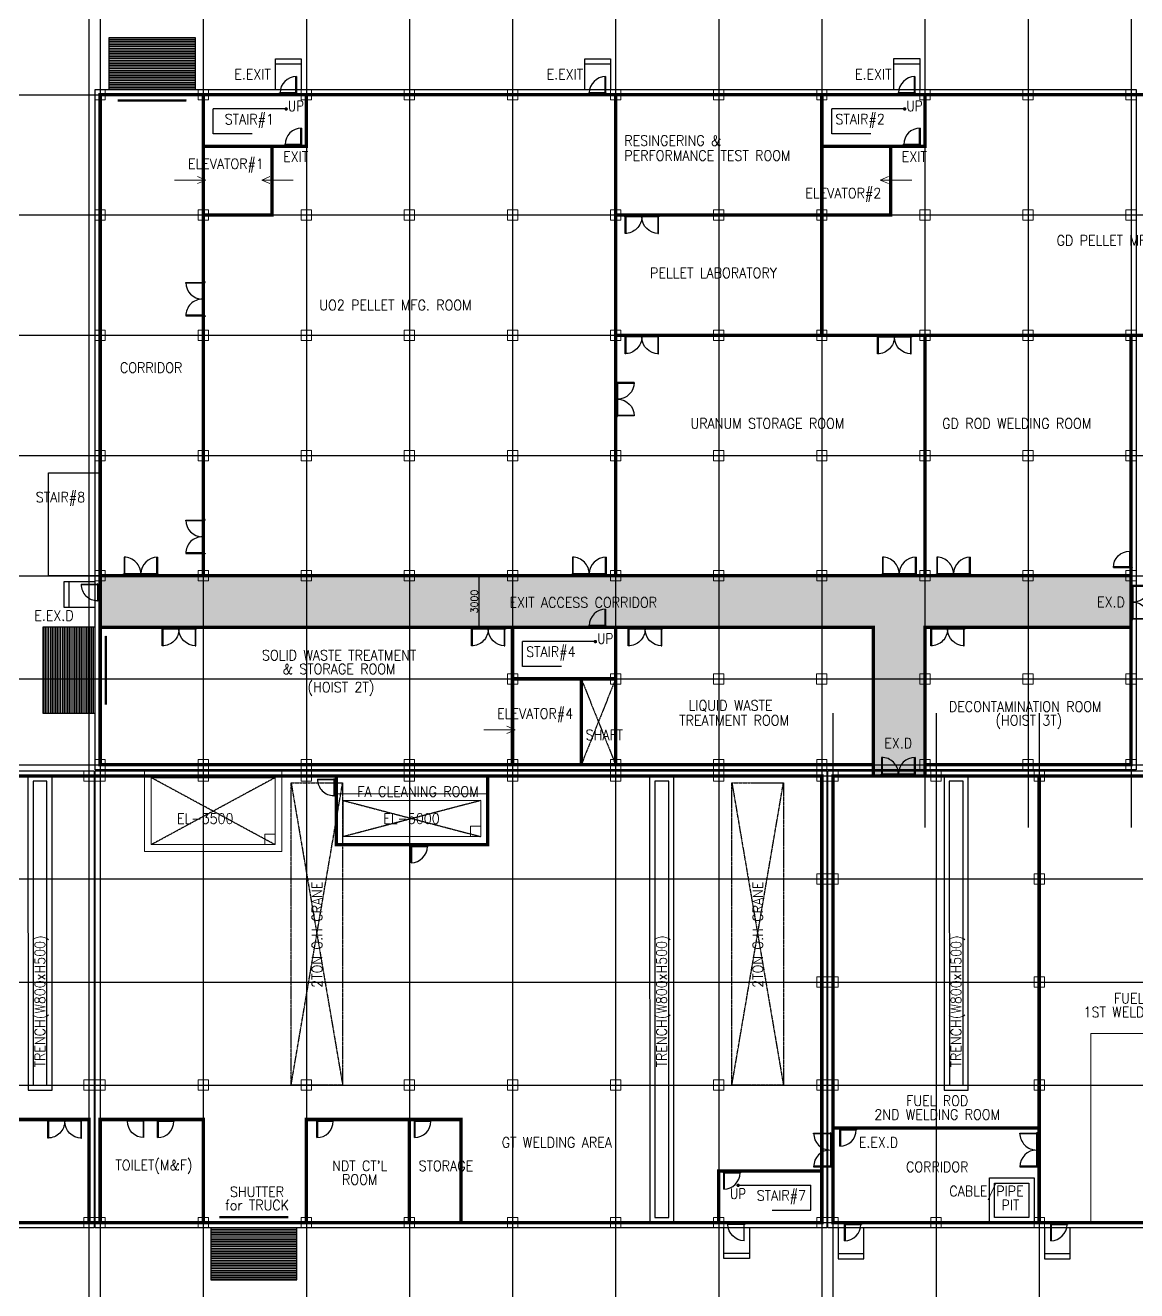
# Model space of a CAD drawing. Header units: millimetres. Extents: x -232466 to 860779, y -177975 to 311634.
# Drawn here: x 701413 to 766094, y 200097 to 273753 of the extents above; entities that cross this region are included whole.
import ezdxf
from ezdxf.enums import TextEntityAlignment as Align

# ---------------------------------------------------------------- set-up
doc = ezdxf.new("R2010")
doc.units = ezdxf.units.MM
for name, pattern in [('AXES', [50.8, 31.75, -6.35, 6.35, -6.35]), ('CENTER', [2, 1.25, -0.25, 0.25, -0.25]), ('HID', [2.3, 1.5, -0.8]), ('PHANTOMX2', [5, 2.5, -0.5, 0.5, -0.5, 0.5, -0.5])]:
    doc.linetypes.add(name, pattern=pattern)
for name, color, linetype, lineweight in [('0 외형선', 3, 'Continuous', 25), ('COLUMN', 2, 'Continuous', 9), ('TEXT', 7, 'Continuous', 15), ('TOILET', 4, 'Continuous', 9), ('WALL', 7, 'Continuous', 9), ('WALL_300', 7, 'Continuous', 9)]:
    doc.layers.add(name, color=color, linetype=linetype, lineweight=lineweight)
for name, color, linetype in [('4ELE', 4, 'Continuous'), ('Center Line', 1, 'CENTER'), ('dim', 7, 'Continuous'), ('DOOR', 4, 'Continuous'), ('FENCE', 4, 'FENCELINE4'), ('G', 3, 'Continuous'), ('hat', 8, 'Continuous'), ('LED', 7, 'Continuous'), ('stair', 4, 'Continuous')]:
    doc.layers.add(name, color=color, linetype=linetype)
doc.styles.add('RomanS', font='romans.shx')
doc.linetypes.add('FENCELINE4', pattern='A,10,-1.5,["X",Standard,S=1.5,R=0,X=-0.5,Y=-0.8],-1.5', length=13)
doc.dimstyles.new('HYUNDAI', dxfattribs={"dimscale": 120, "dimtxt": 3, "dimasz": 3, "dimexe": 1, "dimexo": 2, "dimgap": 1, "dimtad": 1, "dimdec": 0, "dimdsep": 46, "dimtxsty": 'RomanS', "dimcen": 0, "dimclrd": 256, "dimclre": 256, "dimclrt": 3, "dimadec": 0, "dimazin": 0, "dimtfac": 1, "dimtdec": 0, "dimtix": 1, "dimtmove": 2, "dimatfit": 3, "dimfxl": 1, "dimtvp": 1, "dimtolj": 1, "dimarcsym": 0})

# ---------------------------------------------------------------- blocks, each defined once
blk = doc.blocks.new('column600')
at = {"layer": 'COLUMN', "linetype": 'Continuous'}
blk.add_lwpolyline([(-300, -300), (300, -300), (300, 300), (-300, 300)], close=True, dxfattribs=at)
blk = doc.blocks.new('SD1')
at = {"color": 8}
for p, q in [((-55, 200), (-975, 200)), ((-955, 155), (-45, 155))]:
    blk.add_line(p, q, dxfattribs=at)
for points in [[(-25, 1150), (-25, 200), (-55, 200), (-55, 1150)], [(-1000, 180), (-1000, 200), (-975, 200), (-975, 155), (-955, 155), (-955, 95), (-975, 50), (-1000, 50), (-1000, 70)], [(0, 180), (0, 200), (-25, 200), (-25, 155), (-45, 155), (-45, 95), (-25, 50), (0, 50), (0, 70)]]:
    blk.add_lwpolyline(points)
blk.add_arc((-25, 200), 950, 90, 180)
blk = doc.blocks.new('D2000')
at = {"color": 8}
for p, q in [((-45, -45), (-45, -1955)), ((0, -1935), (0, -65))]:
    blk.add_line(p, q, dxfattribs=at)
for points in [[(-25, 0), (0, 0), (0, -25), (-45, -25), (-45, -45), (-105, -45), (-150, -25), (-150, 0), (-130, 0)], [(975, -25), (0, -25), (0, -65), (975, -65), (975, -25)], [(-25, -2000), (0, -2000), (0, -1975), (-45, -1975), (-45, -1955), (-105, -1955), (-150, -1975), (-150, -2000), (-130, -2000)], [(975, -1975), (0, -1975), (0, -1935), (975, -1935), (975, -1975)]]:
    blk.add_lwpolyline(points)
at = {"ltscale": 0.2}
for centre, start, end in [((0, -25), 270, 0), ((0, -1975), 0, 90)]:
    blk.add_arc(centre, 975, start, end, dxfattribs=at)
blk = doc.blocks.new('_ArchTick')
at = {"color": 0, "linetype": 'ByBlock', "const_width": 0.15}
blk.add_lwpolyline([(-0.5, -0.5), (0.5, 0.5)], dxfattribs=at)
blk = doc.blocks.new('*D381')
at = {"layer": 'Defpoints', "color": 0}
for p in [(727825, 241711), (728439, 241711), (728439, 238712)]:
    blk.add_point(p, dxfattribs=at)
at = {"layer": 'dim', "lineweight": -2}
for p, q in [((728279, 241711), (727745, 241711)), ((727825, 238712), (727825, 241711)), ((728279, 238712), (727745, 238712))]:
    blk.add_line(p, q, dxfattribs=at)
at = {"layer": 'dim', "lineweight": -2, "xscale": 160, "yscale": 160, "zscale": 160}
for p, rotation in [((727825, 241711), 90), ((727825, 238712), 270)]:
    blk.add_blockref('_ArchTick', p, dxfattribs=dict(at, rotation=rotation))
at = {"layer": 'dim', "color": 0, "insert": (727545, 240211), "char_height": 400, "attachment_point": 5, "rotation": 90, "style": 'RomanS', "bg_fill": 3, "box_fill_scale": 1.1, "bg_fill_color": 257, "bg_fill_transparency": 0}
blk.add_mtext('\\A1;3000', dxfattribs=at)

msp = doc.modelspace()

# ---------------------------------------------------------------- hatches: boundary and pattern name
at = {"layer": 'hat'}
h = msp.add_hatch(dxfattribs=at)
h.set_pattern_fill('_USER', color=256, scale=100, style=0, pattern_type=0)
h.set_pattern_definition([(0, (670589.93, 210530.99), (0, 100), [])])
h.paths.add_polyline_path([(711299.3, 273051.3), (711299.3, 270011.3), (706299.3, 270011.3), (706299.3, 273051.3)])
h = msp.add_hatch(dxfattribs=at)
h.set_pattern_fill('_USER', color=256, scale=100, angle=270, style=0, pattern_type=0)
h.set_pattern_definition([(270, (658489.06, 274421.46), (100, -2e-14), [])])
h.paths.add_polyline_path([(702429.3, 233712.1), (705469.3, 233712.1), (705469.3, 238712.1), (702429.3, 238712.1)])
h = msp.add_hatch(dxfattribs=at)
h.set_pattern_fill('_USER', color=256, scale=100, style=0, pattern_type=0)
h.set_pattern_definition([(0, (676509.93, 156780.99), (0, 100), [])])
h.paths.add_polyline_path([(717219.3, 200721.3), (717219.3, 203761.3), (712219.3, 203761.3), (712219.3, 200721.3)])

# ---------------------------------------------------------------- linework, layer by layer
for p, q in [((716593.3, 268882.4), (712354.1, 268882.4)), ((712354.1, 267437.4), (712354.1, 268882.4)), ((752593.4, 268884), (748354.2, 268884)), ((748354.2, 267439), (748354.2, 268884)), ((714613.3, 267437.4), (712354.1, 267437.4)), ((750613.4, 267439), (748354.2, 267439)), ((734593.2, 237881.6), (730354, 237881.6)), ((730354, 236436.6), (730354, 237881.6)), ((732613.2, 236436.6), (730354, 236436.6)), ((742897.1, 206232.4), (747136.3, 206232.4)), ((747136.3, 204787.4), (747136.3, 206232.4)), ((744877.1, 204787.4), (747136.3, 204787.4))]:
    msp.add_line(p, q)
at = {"color": 4, "linetype": 'PHANTOMX2'}
for p, q in [((716882.1, 212062.1, -1), (719882.1, 229662.1)), ((716882.1, 229662.1), (719882.1, 212062.1)), ((742535.1, 212062.1, -1), (745535.1, 229662.1)), ((742535.1, 229662.1), (745535.1, 212062.1))]:
    msp.add_line(p, q, dxfattribs=at)
at = {"linetype": 'Continuous'}
msp.add_lwpolyline([(705469.3, 270011.3), (766069.3, 270011.3), (766069.3, 230411.3), (705469.3, 230411.3)], close=True, dxfattribs=at)
for points in [[(714613.3, 267437.4, 0, 160, 0), (714133.3, 267437.4, 0, 0, 0), (714613.3, 267437.4, 0, 0, 0)], [(750613.4, 267439, 0, 160, 0), (750133.4, 267439, 0, 0, 0), (750613.4, 267439, 0, 0, 0)], [(732613.2, 236436.6, 0, 160, 0), (732133.2, 236436.6, 0, 0, 0), (732613.2, 236436.6, 0, 0, 0)], [(744877.1, 204787.4, 0, 160, 0), (745357.1, 204787.4, 0, 0, 0), (744877.1, 204787.4, 0, 0, 0)]]:
    msp.add_lwpolyline(points, format="xyseb")
for points in [[(665819.3, 230361.3), (705419.3, 230361.3), (705419.3, 203761.3), (665819.3, 203761.3)], [(702974.9, 230061.3), (701565.5, 230061.3), (701575.1, 211762.1), (702974.9, 211762.1)], [(705469.3, 230361.3), (748069.3, 230361.3), (748069.3, 203761.3), (705469.3, 203761.3)], [(739156, 230061.3), (737746.6, 230061.3), (737756.1, 204061.3), (739156, 204061.3)], [(748119.3, 230361.3), (806719.3, 230361.3), (806719.3, 203761.3), (748119.3, 203761.3)], [(756295, 230061.3), (754885.6, 230061.3), (754895.2, 211762.1), (756295, 211762.1)], [(702674.9, 229761.3), (701865.7, 229761.3), (701874.9, 212062.1), (702674.9, 212062.1)], [(738856, 229761.3), (738046.7, 229761.3), (738056, 204361.3), (738856, 204361.3)], [(755995, 229761.3), (755185.8, 229761.3), (755195, 212062.1), (755995, 212062.1)], [(757519.3, 206662.5), (760119.3, 206662.5), (760119.3, 204062.5), (757519.4, 204062)], [(757819.3, 206362.5), (759819.3, 206362.5), (759819.3, 204362.5), (757819.4, 204362.1)]]:
    msp.add_lwpolyline(points, close=True)
at = {"color": 4, "linetype": 'PHANTOMX2'}
for points in [[(716882.1, 229662.1), (719882.1, 229662.1), (719882.1, 212062.1), (716882.1, 212062.1)], [(742535.1, 229662.1), (745535.1, 229662.1), (745535.1, 212062.1), (742535.1, 212062.1)]]:
    msp.add_lwpolyline(points, close=True, dxfattribs=at)
at = {"layer": '0 외형선', "linetype": 'Continuous', "const_width": 200}
for points in [[(705769.4, 269712.1), (711769.4, 269712.1), (711769.3, 241712.1), (705769.3, 241711.3)], [(711769.4, 269712.1), (717769.4, 269712.1), (717769.4, 266712.1), (711769.4, 266712.1)], [(735769.4, 269712.1), (747769.5, 269713.7), (747769.4, 262713.7), (735769.4, 262712.9)], [(747769.4, 269713.7), (778419.4, 269712.1), (778419.3, 255711.3), (747769.5, 255713.7)], [(747769.5, 269713.7), (753769.5, 269713.7), (753769.5, 266713.7), (747769.5, 266713.7)], [(711769.4, 266712.1), (715769.4, 266712.1), (715769.4, 262711.9), (711769.4, 262711.9)], [(747769.5, 266714.5), (751769.5, 266714.5), (751769.5, 262714.3), (747769.5, 262714.3)], [(735769.5, 262712.9), (747769.5, 262712.9), (747769.5, 255713.7), (735769.5, 255713.7)], [(735769.3, 255711.3), (753769.4, 255711.3), (753769.4, 241712.1), (735769.3, 241712.1)], [(753769.3, 255711.3), (765769.3, 255711.3), (765769.3, 241711.3), (753769.3, 241712.1)], [(705769.3, 238712.1), (729769.4, 238712.1), (729769.3, 230711.3), (705769.3, 230711.3)], [(729769.3, 238711.3), (735769.3, 238711.3), (735769.3, 235711.3), (729769.3, 235711.3)], [(735769.4, 238712.1), (750769.4, 238712.1), (750769.4, 230712.1), (735767.7, 230712.1)], [(753767.7, 238712.1), (765769.3, 238712.1), (765767.6, 230711.3), (753769.3, 230711.3)], [(729770.2, 235711.3), (733769.3, 235711.3), (733769.3, 230711.9), (729769.3, 230711.9)], [(733769.3, 235711.3), (735767.6, 235711.3), (735769.3, 230711.3), (733769.3, 230712.1)], [(666119.3, 204061.3), (680119.4, 204062.1), (705119.3, 204061.3), (747769.3, 204061.3), (747769.4, 230062.1), (666119.3, 230061.3)], [(719519.9, 230062.1), (728321.1, 230062.1), (728319.9, 226062.1), (719519.9, 226062.1)], [(748419.3, 230061.3), (760419.3, 230062.1), (760419.4, 209562.1), (748419.4, 209562.1)], [(760419.3, 230061.3), (778419.4, 230062.1), (778419.4, 204062.1), (760419.3, 204062.1)], [(693119.4, 210062.1), (705119.4, 210062.1), (705119.4, 204062.1), (693119.3, 204061.3)], [(705769.4, 210062.1), (711769.4, 210062.1), (711769.3, 204061.3), (705769.3, 204061.3)], [(717769.3, 210062.1), (723769.3, 210062.1), (723769.3, 204061.3), (717769.3, 204061.3)], [(723769.3, 210062.1), (726769.4, 210062.1), (726769.4, 204062.1), (723769.3, 204062.1)], [(748419.4, 209562.1), (760419.3, 209562.1), (760419.3, 204062.1), (748419.3, 204061.3)], [(741769.4, 207062.9), (747769.4, 207062.9), (747769.4, 204062.9), (741769.4, 204062.9)]]:
    msp.add_lwpolyline(points, close=True, dxfattribs=at)
for points in [[(711769.3, 262711.3), (711769.3, 269710.5), (735769.4, 269710.5), (735769.4, 262711.3)], [(711769.3, 262712.1), (715769.4, 262711.9)]]:
    msp.add_lwpolyline(points, dxfattribs=at)
at = {"layer": '0 외형선'}
msp.add_lwpolyline([(702769.6, 241710.3), (702769.6, 247710.3), (705769.6, 247710.3), (705769.6, 241710.3)], close=True, dxfattribs=at)
at = {"layer": '4ELE'}
for p, q in [((715969.3, 271511.3), (717469.3, 271511.3)), ((733969.3, 271511.3), (735469.3, 271511.3)), ((751969.4, 271512.9), (753469.4, 271512.9)), ((703969.3, 239872.1), (703969.3, 241372.1)), ((743569.4, 202262.9), (742069.4, 202262.9)), ((748719.3, 202261.3), (750219.3, 202261.3)), ((760719.3, 202261.3), (762219.3, 202261.3))]:
    msp.add_line(p, q, dxfattribs=at)
for points in [[(715969.3, 270011.3), (715969.3, 271811.3), (717469.3, 271811.3), (717469.3, 270011.3)], [(733969.3, 270011.3), (733969.3, 271811.3), (735469.3, 271811.3), (735469.3, 270011.3)], [(751969.4, 270012.9), (751969.4, 271812.9), (753469.4, 271812.9), (753469.4, 270012.9)], [(705469.3, 239872.1), (703669.3, 239872.1), (703669.3, 241372.1), (705469.3, 241372.1)], [(743569.4, 203762.9), (743569.4, 201962.9), (742069.4, 201962.9), (742069.4, 203762.9)], [(748719.3, 203761.3), (748719.3, 201961.3), (750219.3, 201961.3), (750219.3, 203761.3)], [(760719.3, 203761.3), (760719.3, 201961.3), (762219.3, 201961.3), (762219.3, 203761.3)]]:
    msp.add_lwpolyline(points, dxfattribs=at)
at = {"layer": 'Center Line', "linetype": 'AXES'}
for p, q in [((705119.4, 277297.7), (705119.4, 194123.5)), ((705769.4, 277297.7), (705769.4, 194123.5)), ((711769.4, 277297.7), (711769.4, 194123.5)), ((717769.4, 277297.7), (717769.4, 194123.5)), ((723769.4, 277297.7), (723769.4, 194123.5)), ((729769.4, 277297.7), (729769.4, 194123.5)), ((735769.4, 277297.7), (735769.4, 194123.5)), ((741769.4, 277297.7), (741769.4, 194123.5)), ((747769.4, 277297.7), (747769.4, 194123.5)), ((753769.4, 277297.7), (753769.4, 227062.1)), ((759769.4, 277297.7), (759769.4, 227062.1)), ((765769.4, 277297.7), (765769.4, 227062.1)), ((654698, 269712.1), (810419.4, 269712.1)), ((654698, 262712.1), (810419.4, 262712.1)), ((654698, 255712.1), (810419.4, 255712.1)), ((654698, 248712.1), (810419.4, 248712.1)), ((654698, 241712.1), (810419.4, 241712.1)), ((654698, 235712.1), (810419.4, 235712.1)), ((735769.3, 235711.3), (733769.3, 230712.1)), ((733769.3, 235711.3), (735767.7, 230712.1)), ((748419.4, 233712.1), (748419.4, 194123.5)), ((754419.4, 233712.1), (754419.4, 194123.5)), ((760419.4, 233712.1), (760419.4, 194123.5)), ((654698, 230712.1), (810419.4, 230712.1)), ((654698, 230062.1), (810419.4, 230062.1)), ((715944.9, 229958.8), (708745, 226061.3)), ((715944.9, 226061.3), (708745, 229958.8)), ((727919.9, 228628.2), (719919.9, 226528.2)), ((719919.9, 228628.2), (727919.9, 226528.2)), ((654698, 224062.1), (810419.4, 224062.1)), ((654698, 218062.1), (810419.4, 218062.1)), ((654698, 212062.1), (810419.4, 212062.1)), ((654698, 204062.1), (810419.4, 204062.1))]:
    msp.add_line(p, q, dxfattribs=at)
at = {"layer": 'COLUMN'}
for p, q in [((710089.4, 264744.7), (711915.5, 264744.7)), ((711915.5, 264744.7), (711440.7, 264951.7)), ((711915.5, 264744.7), (711440.7, 264537.7)), ((715173.8, 264745.5, 0.1), (715648.6, 264952.5, 0.1)), ((716999.9, 264745.5, 0.1), (715173.8, 264745.5, 0.1)), ((715173.8, 264745.5, 0.1), (715648.6, 264538.5, 0.1)), ((751174, 264747.1, 0.1), (751648.7, 264954.1, 0.1)), ((753000, 264747.1, 0.1), (751174, 264747.1, 0.1)), ((751174, 264747.1, 0.1), (751648.7, 264540.1, 0.1)), ((729915.4, 232744.7), (729440.6, 232951.7)), ((728089.3, 232744.7), (729915.4, 232744.7)), ((729915.4, 232744.7), (729440.6, 232537.7))]:
    msp.add_line(p, q, dxfattribs=at)
at = {"layer": 'DOOR', "linetype": 'HID'}
for p, q in [((706799.3, 269415.3), (710799.3, 269415.3)), ((706799.3, 269365.3), (710799.3, 269365.3)), ((706065.3, 238212.1), (706065.3, 234212.1)), ((706115.3, 238212.1), (706115.3, 234212.1)), ((712719.3, 204407.2), (716719.3, 204407.2)), ((712719.3, 204357.3), (716719.3, 204357.3))]:
    msp.add_line(p, q, dxfattribs=at)
at = {"layer": 'FENCE', "linetype": 'FENCELINE4', "lineweight": 0}
msp.add_lwpolyline([(778119.3, 217761.3), (772119.3, 217761.3), (772119.3, 215062.1), (763419.4, 215062.1), (763419.4, 204062.1)], dxfattribs=at)
at = {"layer": 'LED', "const_width": 100}
for points in [[(716581.8, 268931, -1), (716604.7, 268833.7, -1)], [(752582, 268932.7, -1), (752604.8, 268835.3, -1)], [(734581.8, 237930.2, -1), (734604.6, 237832.9, -1)], [(742908.6, 206281, 1), (742885.7, 206183.7, 1)]]:
    msp.add_lwpolyline(points, format="xyb", close=True, dxfattribs=at)
at = {"layer": 'stair'}
for points in [[(706299.3, 270011.3), (706299.3, 273051.3), (711299.3, 273051.3), (711299.3, 270011.3)], [(705469.3, 238712.1), (702429.3, 238712.1), (702429.3, 233712.1), (705469.3, 233712.1)], [(712219.3, 203761.3), (712219.3, 200721.3), (717219.3, 200721.3), (717219.3, 203761.3)]]:
    msp.add_lwpolyline(points, dxfattribs=at)
at = {"layer": 'TOILET'}
for points in [[(727919.9, 227128.2), (727319.9, 227128.2), (727319.9, 226528.2), (727919.9, 226528.2), (727919.9, 227128.2)], [(715944.9, 226661.3), (715344.9, 226661.3), (715344.9, 226061.3), (715944.9, 226061.3), (715944.9, 226661.3)]]:
    msp.add_lwpolyline(points, dxfattribs=at)
at = {"layer": 'WALL_300', "color": 2}
for points in [[(708345, 230358.8), (716344.9, 230358.8), (716344.9, 225661.3), (708345, 225661.3)], [(708745, 229958.8), (715944.9, 229958.8), (715944.9, 226061.3), (708745, 226061.3)], [(719519.9, 229028.2), (728319.9, 229028.2), (728319.9, 226128.2), (719519.9, 226128.2)], [(719919.9, 228628.2), (727919.9, 228628.2), (727919.9, 226528.2), (719919.9, 226528.2)]]:
    msp.add_lwpolyline(points, close=True, dxfattribs=at)

# ---------------------------------------------------------------- block references
at = {"layer": 'COLUMN', "linetype": 'Continuous'}
for p in [(705769.3, 269711.3), (711769.3, 269711.3), (717769.3, 269711.3), (723769.3, 269711.3), (729769.3, 269711.3), (735769.3, 269711.3), (741769.3, 269711.3), (747769.3, 269711.3), (753769.3, 269711.3), (759769.3, 269711.3), (765769.3, 269711.3), (705769.3, 262711.3), (711769.3, 262711.3), (717769.3, 262711.3), (723769.3, 262711.3), (729769.3, 262711.3), (735769.3, 262711.3), (741769.3, 262711.3), (747769.3, 262711.3), (753769.3, 262711.3), (759769.3, 262711.3), (765769.3, 262711.3), (705769.3, 255711.3), (711769.3, 255711.3), (717769.3, 255711.3), (723769.3, 255711.3), (729769.3, 255711.3), (735769.3, 255711.3), (741769.3, 255711.3), (747769.3, 255711.3), (753769.3, 255711.3), (759769.3, 255711.3), (765769.3, 255711.3), (705769.3, 248711.3), (711769.3, 248711.3), (717769.3, 248711.3), (723769.3, 248711.3), (729769.3, 248711.3), (735769.3, 248711.3), (741769.3, 248711.3), (747769.3, 248711.3), (753769.3, 248711.3), (759769.3, 248711.3), (765769.3, 248711.3), (705769.3, 241711.3), (711769.3, 241711.3), (717769.3, 241711.3), (723769.3, 241711.3), (729769.3, 241711.3), (735769.3, 241711.3), (741769.3, 241711.3), (747769.3, 241711.3), (753769.3, 241711.3), (759769.3, 241711.3), (765769.3, 241711.3), (729769.3, 235710.5), (735766.8, 235706.2), (741766.8, 235706.2), (747768.5, 235710.5), (753768.5, 235711.3), (759768.5, 235711.3), (765767.8, 235710.5), (705769.3, 230711.3), (711769.3, 230711.3), (717769.3, 230711.3), (723769.3, 230711.3), (729769.3, 230711.3), (735769.3, 230711.3), (741769.3, 230711.3), (747769.3, 230711.3), (753769.3, 230711.3), (759769.3, 230711.3), (765769.3, 230711.3), (705119.3, 230061.3), (705769.3, 230061.3), (711769.3, 230061.3), (717769.3, 230061.3), (723769.3, 230061.3), (729769.3, 230061.3), (735769.3, 230061.3), (741769.3, 230061.3), (747769.3, 230061.3), (748419.3, 230061.3), (754419.3, 230061.3), (760419.3, 230061.3), (747769.3, 224061.3), (748419.3, 224061.3), (760419.3, 224061.3), (747769.3, 218061.3), (748419.3, 218061.3), (760419.3, 218061.3), (705119.3, 212061.3), (705769.3, 212061.3), (711769.3, 212061.3), (717769.3, 212061.3), (723769.3, 212061.3), (729769.3, 212061.3), (735769.3, 212061.3), (741769.3, 212061.3), (747769.3, 212061.3), (748419.3, 212061.3), (760419.3, 212061.3), (705119.3, 204061.3), (705769.3, 204061.3), (711769.3, 204061.3), (717769.3, 204061.3), (723769.3, 204061.3), (729769.3, 204061.3), (735769.3, 204061.3), (741769.3, 204061.3), (747769.3, 204061.3), (748419.3, 204061.3), (754419.3, 204061.3), (760419.3, 204061.3)]:
    msp.add_blockref('column600', p, dxfattribs=at)
at = {"layer": 'DOOR'}
for p in [(717212.7, 269617.1), (735212.7, 269617.1), (753212.8, 269618.7), (717512.7, 266617.1), (753512.8, 266618.7), (735212.6, 238616.3)]:
    msp.add_blockref('SD1', p, dxfattribs=at)
at = {"layer": 'DOOR', "xscale": -1}
for name, p, rotation in [('D2000', (736290.6, 262611.1), 89.99999999999959), ('D2000', (736290.6, 255611.1), 89.99999999999959), ('D2000', (750990.4, 255608.7), 89.99999999999962), ('D2000', (735877.1, 250987.9), 179.9999999999999), ('SD1', (765886.7, 242167.6), 89.99999999999967), ('D2000', (765877.2, 239167.9), 179.9999999999999), ('D2000', (709356.9, 238608.7), 89.99999999999966), ('D2000', (727354.4, 238608.7), 89.99999999999966), ('D2000', (736482.1, 238608.7), 89.99999999999966), ('D2000', (754084.4, 238608.7), 89.9999999999997), ('D2000', (702706.9, 209958.8), 89.99999999999964), ('SD1', (708333.9, 210157.1), 180), ('SD1', (743281.6, 204157.1), 180)]:
    msp.add_blockref(name, p, dxfattribs=dict(at, rotation=rotation))
at = {"layer": 'DOOR'}
for name, p, rotation in [('D2000', (711724.4, 256812.3), 180), ('D2000', (711724.4, 242982.3), 180), ('D2000', (707136.8, 241815.5), 90.00000000000033), ('D2000', (733236.8, 241815.5), 90.00000000000033), ('D2000', (751276.8, 241815.5), 90.00000000000033), ('D2000', (754436.8, 241815.5), 90.00000000000033), ('SD1', (705814.3, 241238.7), 89.99999999999999), ('D2000', (751226.2, 230166.3), 90.00000000000033), ('SD1', (719564.8, 229889.5), 89.99999999999999), ('SD1', (723839.8, 226157.1), 180), ('SD1', (709087.4, 210157.1), 180), ('SD1', (718357.4, 210157.1), 180), ('SD1', (724037.5, 210157.6), 180), ('D2000', (748269.3, 207286.3), 180.0000000000001), ('SD1', (748792.8, 209657.1), 180), ('D2000', (760269.3, 207286.3), 180.0000000000002), ('SD1', (742035.1, 207157.1), 180), ('SD1', (749069, 204155.5), 180), ('SD1', (761069, 204155.5), 180)]:
    msp.add_blockref(name, p, dxfattribs=dict(at, rotation=rotation))

# ---------------------------------------------------------------- texts
at = {"style": 'RomanS', "width": 0.9}
for p in [(718692.6, 220818.8), (744345.6, 220818.8)]:
    msp.add_text('2TON O.H CRANE', height=600, rotation=90, dxfattribs=at).set_placement(p, align=Align.CENTER)
at = {"layer": 'G', "color": 3, "style": 'RomanS', "width": 0.9}
for s, p in [('STAIR#1', (714454.2, 268245)), ('STAIR#2', (749997.9, 268246.6)), ('ELEVATOR#1', (713086.7, 265647.2)), ('ELEVATOR#2', (749016.8, 263939.6)), ('UO2 PELLET MFG. ROOM', (722955.9, 257467.6)), ('CORRIDOR', (708735.4, 253825)), ('STAIR#8', (703457.8, 246244.2)), ('SOLID WASTE TREATMENT', (719675.4, 237085)), ('STAIR#4', (731997.7, 237244.2)), ('& STORAGE ROOM', (719675.4, 236285)), ('(HOIST 2T)', (719781.8, 235185)), ('LIQUID WASTE', (742456.1, 234136.9)), ('DECONTAMINATION ROOM', (759607.8, 234094.2)), ('ELEVATOR#4', (731085, 233648)), ('TREATMENT ROOM', (742666.1, 233296.9)), ('(HOIST 3T)', (759817.8, 233254.2)), ('SHAFT', (735110.5, 232449.5)), ('FA CLEANING ROOM', (724269.5, 229147.9)), ('FUEL ROD', (766578.8, 217117.4)), ('1ST WELDING ROOM', (766578.8, 216317.4)), ('FUEL ROD', (754486.1, 211150.4)), ('2ND WELDING ROOM', (754486.1, 210350.4)), ('TOILET(M&F)', (708902.7, 207365)), ("NDT CT'L", (720876.5, 207365)), ('STORAGE', (725890.7, 207363.3)), ('CORRIDOR', (754486.1, 207300.2)), ('ROOM', (720876.5, 206565)), ('STAIR#7', (745415.2, 205595))]:
    msp.add_text(s, height=600, dxfattribs=at).set_placement(p, align=Align.MIDDLE)
for s, p in [('RESINGERING & ', (736273.4, 266741.4)), ('PERFORMANCE TEST ROOM', (736273.4, 265871.4)), ('GD PELLET MFG. ROOM', (761433.8, 260929.8)), ('PELLET LABORATORY', (737773.4, 259041.4)), ('URANUM STORAGE ROOM', (740123.2, 250279.8)), ('GD ROD WELDING ROOM', (754773.2, 250279.8))]:
    msp.add_text(s, height=600, dxfattribs=at).set_placement(p)
at = {"layer": 'TEXT', "color": 7, "style": 'RomanS', "width": 0.9}
for s, p in [('E.EXIT', (714637.9, 270908)), ('E.EXIT', (732815.6, 270908)), ('E.EXIT', (750765.6, 270908)), ('EXIT', (717148.9, 266101.6)), ('EXIT', (753149, 266103.2)), ('EX.D', (764597.9, 240178)), ('E.EX.D', (703081.9, 239398)), ('EX.D', (752217.9, 231968)), ('EL-3500', (711887.4, 227578.7)), ('EL-5000', (723887.4, 227578.7)), ('GT WELDING AREA', (732349.2, 208728)), ('E.EX.D', (751066.3, 208728)), ('CABLE/PIPE', (757350.5, 205851.5)), ('SHUTTER', (714899.4, 205851.5)), ('for TRUCK', (714899.4, 205077.7)), ('PIT', (758744.5, 205077))]:
    msp.add_text(s, height=600, dxfattribs=at).set_placement(p, align=Align.MIDDLE)
at = {"layer": 'TEXT', "color": 0, "linetype": 'Continuous', "style": 'RomanS', "width": 0.85}
for p in [(716695.9, 268753.6), (752696, 268755.2), (734695.8, 237752.8), (742420.6, 205438.6)]:
    msp.add_text('UP', height=600, dxfattribs=at).set_placement(p)
at = {"layer": 'TEXT', "color": 7, "style": 'RomanS', "width": 0.9}
msp.add_text('EXIT ACCESS CORRIDOR', height=600, dxfattribs=at).set_placement((729593.2, 239859))
at = {"layer": 'TEXT', "style": 'RomanS', "width": 0.9}
for p in [(702565.2, 213096.8), (738746.2, 213096.8), (755885.3, 213096.8)]:
    msp.add_text('TRENCH(W800xH500)', height=600, rotation=90, dxfattribs=at).set_placement(p)

# ---------------------------------------------------------------- next in the draw order: dimensions: what is measured, and where the dimension line sits
at = {"layer": 'dim'}
dim = msp.add_linear_dim(base=(727825.4, 241711.3), p1=(728439.4, 238711.6), p2=(728439.4, 241711.3), angle=90, dimstyle='HYUNDAI', override={"dimscale": 80, "dimtxt": 5, "dimasz": 2, "dimpost": '\\X', "dimblk1": 'ArchTick', "dimblk2": 'ArchTick', "dimsah": 1, "dimclrt": 0, "dimtfill": 1}, dxfattribs=at)
dim.commit()
dim.dimension.update_dxf_attribs({"geometry": '*D381', "text_midpoint": (727545.4, 240211.4)})

# ---------------------------------------------------------------- next in the draw order: hatches: boundary and pattern name
at = {"layer": 'WALL'}
h = msp.add_hatch(dxfattribs=at)
h.set_pattern_fill('DOTS', color=0, scale=250)
h.set_pattern_definition([(0, (114795.4, 0), (198.4375, 396.875), [0, -396.875])])
h.paths.add_polyline_path([(705769.3, 241712.1), (705769.4, 238712.1), (750769.4, 238712.1), (750769.4, 230061.4), (753769.4, 230061.6), (753767.7, 238712.1), (765769.3, 238712.1), (765769.3, 241711.3)])

# ---------------------------------------------------------------- next in the draw order: linework, layer by layer
at = {"layer": '0 외형선', "linetype": 'Continuous', "const_width": 200}
msp.add_lwpolyline([(753769.4, 230061.6), (753767.7, 238712.1), (765769.3, 238712.1), (765769.3, 241711.3), (705769.3, 241712.1), (705769.4, 238712.1), (750769.4, 238712.1), (750769.4, 230061.4)], close=True, dxfattribs=at)

doc.saveas('drawing.dxf')
